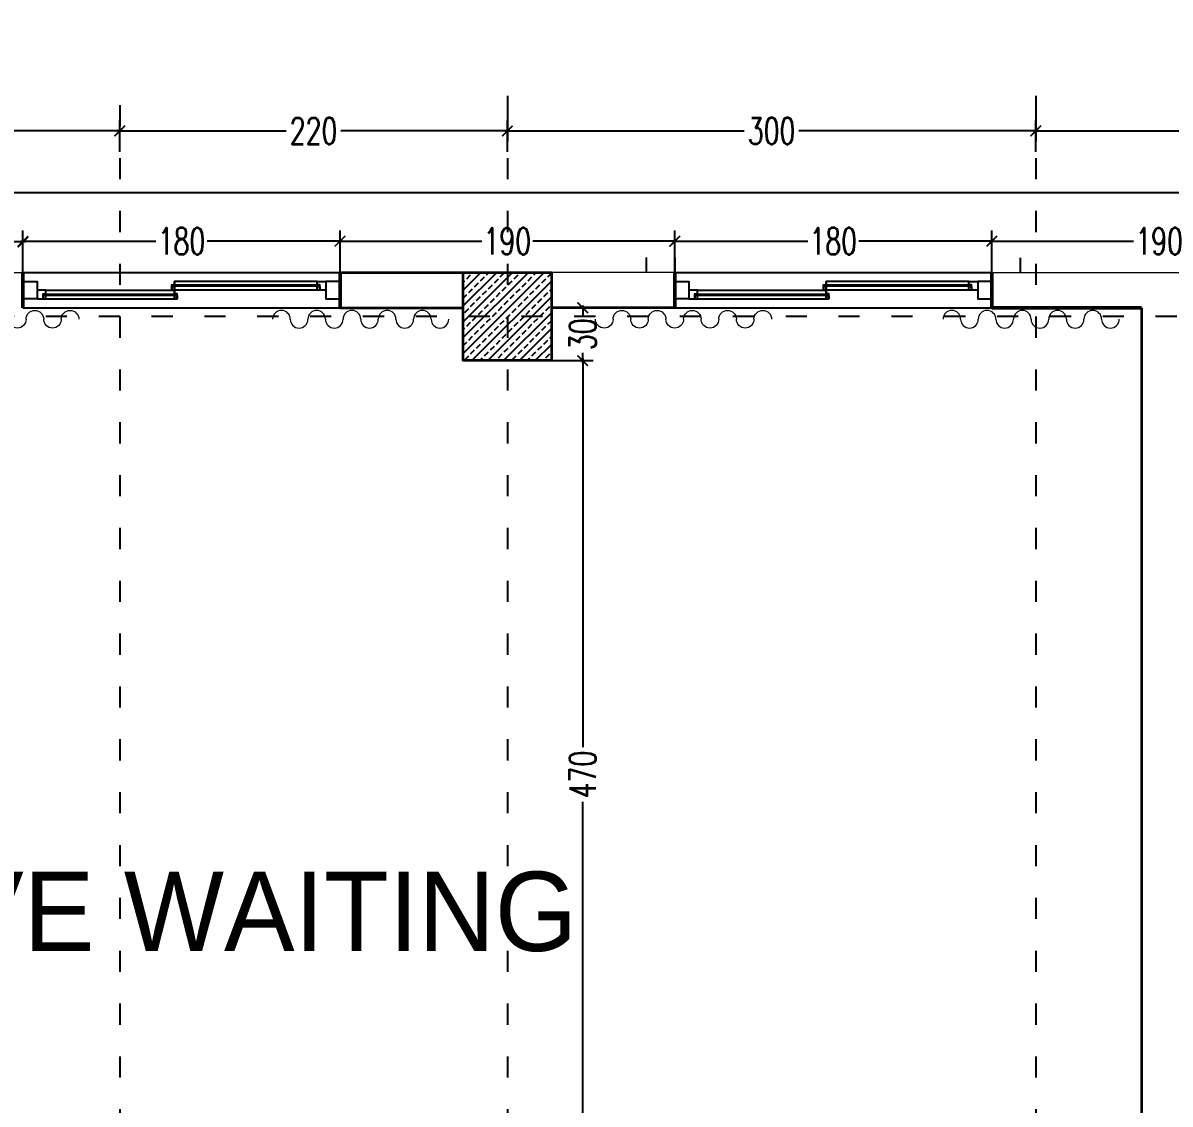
# Model space of a CAD drawing. Header units: centimetres. Extents: x -3207095 to 15275363, y -32656 to 4798027.
# Drawn here: x 685945 to 686596, y 4471945 to 4472559 of the extents above; entities that cross this region are included whole.
import ezdxf

# ---------------------------------------------------------------- set-up
doc = ezdxf.new("R2010")
doc.units = ezdxf.units.CM
doc.linetypes.add('ACAD_ISO03W100', pattern=[30, 12, -18])
doc.linetypes.add('DUZ', pattern=[500, 500])
doc.layers.get('0').update_dxf_attribs({"color": 1, "linetype": 'DUZ'})
for name, color, linetype in [('AGAC', 116, 'Continuous'), ('DIM', 1, 'DUZ'), ('KOLTAR_F', 145, 'Continuous'), ('PEN', 161, 'Continuous'), ('söve', 26, 'DUZ')]:
    doc.layers.add(name, color=color, linetype=linetype)
for name, color, linetype, lineweight in [('cam', 143, 'Continuous', 20), ('DUV', 220, 'Continuous', 50), ('DUVAR', 7, 'Continuous', 35), ('FE_PERDE', 205, 'Continuous', 15), ('gor25', 142, 'Continuous', 25), ('iç duvar', 7, 'Continuous', 50), ('KOLON_F', 3, 'Continuous', 35)]:
    doc.layers.add(name, color=color, linetype=linetype, lineweight=lineweight)
doc.styles.add('DIM', font='ROMANSTW.SHX', dxfattribs={"width": 0.7})
doc.dimstyles.new('1_100', dxfattribs={"dimtxt": 15, "dimasz": 6, "dimexe": 6, "dimexo": 0, "dimgap": 2, "dimtad": 0, "dimdec": 1, "dimzin": 11, "dimdsep": 46, "dimtxsty": 'DIM', "dimblk": 'ARCHTICK', "dimcen": 3, "dimdle": 1.25, "dimclrt": 2, "dimadec": 0, "dimazin": 0, "dimtfac": 1.25, "dimtdec": 1, "dimtix": 1, "dimtofl": 0, "dimtmove": 1, "dimatfit": 3, "dimldrblk": 'ARCHTICK', "dimfxl": 20, "dimfxlon": 1, "dimtolj": 1, "dimtzin": 0, "dimarcsym": 0})

# ---------------------------------------------------------------- blocks, each defined once
blk = doc.blocks.new('GEN_BLOCK00601')
at = {"linetype": 'Continuous', "ltscale": 50}
for centre, start, end in [((50, 50), 0, 180), ((250, 50), 0, 180), ((450, 50), 0, 180), ((650, 50), 0, 180), ((850, 50), 0, 180), ((150, 50), 180, 0), ((350, 50), 180, 0), ((550, 50), 180, 0), ((750, 50), 180, 0), ((950, 50), 180, 0)]:
    blk.add_arc(centre, 50, start, end, dxfattribs=at)
for tag in ['Sfb', 'FLOOR']:
    blk.add_attdef(tag, (0, 0), '', height=1)
blk = doc.blocks.new('_ArchTick')
at = {"color": 0, "linetype": 'ByBlock', "const_width": 0.15}
blk.add_lwpolyline([(-0.5, -0.5), (0.5, 0.5)], dxfattribs=at)
blk = doc.blocks.new('*D550')
at = {"layer": 'Defpoints', "color": 0, "linetype": 'Continuous', "lineweight": 5, "transparency": 16777216}
for p in [(685945.2, 4472434.34), (685755.2, 4472416.97), (685945.2, 4472416.97)]:
    blk.add_point(p, dxfattribs=at)
at = {"layer": 'DIM', "color": 0, "linetype": 'Continuous', "lineweight": -2, "transparency": 16777216}
for p, q in [((685755.2, 4472416.97), (685755.2, 4472440.34)), ((685945.2, 4472416.97), (685945.2, 4472440.34)), ((685753.95, 4472434.34), (685835.7, 4472434.34)), ((685946.45, 4472434.34), (685864.7, 4472434.34))]:
    blk.add_line(p, q, dxfattribs=at)
at = {"layer": 'DIM', "color": 0, "linetype": 'Continuous', "lineweight": -2, "transparency": 16777216, "xscale": 6, "yscale": 6, "zscale": 6, "rotation": 180}
blk.add_blockref('_ArchTick', (685755.2, 4472434.34), dxfattribs=at)
at = {"layer": 'DIM', "color": 0, "linetype": 'Continuous', "lineweight": -2, "transparency": 16777216, "xscale": 6, "yscale": 6, "zscale": 6}
blk.add_blockref('_ArchTick', (685945.2, 4472434.34), dxfattribs=at)
at = {"layer": 'DIM', "color": 2, "linetype": 'Continuous', "lineweight": 5, "transparency": 16777216, "insert": (685850.2, 4472434.34), "char_height": 15, "attachment_point": 5, "style": 'DIM'}
blk.add_mtext('\\A1;190', dxfattribs=at)
blk = doc.blocks.new('*D556')
at = {"layer": 'Defpoints', "color": 0, "linetype": 'Continuous', "lineweight": 5, "transparency": 16777216}
for p in [(686125.2, 4472434.78), (685945.2, 4472416.97), (686125.2, 4472416.97)]:
    blk.add_point(p, dxfattribs=at)
at = {"layer": 'DIM', "color": 0, "linetype": 'Continuous', "lineweight": -2, "transparency": 16777216}
for p, q in [((685945.2, 4472416.97), (685945.2, 4472440.78)), ((686125.2, 4472416.97), (686125.2, 4472440.78)), ((685943.95, 4472434.78), (686020.7, 4472434.78)), ((686126.45, 4472434.78), (686049.7, 4472434.78))]:
    blk.add_line(p, q, dxfattribs=at)
at = {"layer": 'DIM', "color": 0, "linetype": 'Continuous', "lineweight": -2, "transparency": 16777216, "xscale": 6, "yscale": 6, "zscale": 6, "rotation": 180}
blk.add_blockref('_ArchTick', (685945.2, 4472434.78), dxfattribs=at)
at = {"layer": 'DIM', "color": 0, "linetype": 'Continuous', "lineweight": -2, "transparency": 16777216, "xscale": 6, "yscale": 6, "zscale": 6}
blk.add_blockref('_ArchTick', (686125.2, 4472434.78), dxfattribs=at)
at = {"layer": 'DIM', "color": 2, "linetype": 'Continuous', "lineweight": 5, "transparency": 16777216, "insert": (686035.2, 4472434.78), "char_height": 15, "attachment_point": 5, "style": 'DIM'}
blk.add_mtext('\\A1;180', dxfattribs=at)
blk = doc.blocks.new('*D557')
at = {"layer": 'Defpoints', "color": 0, "linetype": 'Continuous', "lineweight": 5, "transparency": 16777216}
for p in [(686315.2, 4472434.78), (686125.2, 4472416.97), (686315.2, 4472416.97)]:
    blk.add_point(p, dxfattribs=at)
at = {"layer": 'DIM', "color": 0, "linetype": 'Continuous', "lineweight": -2, "transparency": 16777216}
for p, q in [((686125.2, 4472416.97), (686125.2, 4472440.78)), ((686315.2, 4472416.97), (686315.2, 4472440.78)), ((686123.95, 4472434.78), (686205.7, 4472434.78)), ((686316.45, 4472434.78), (686234.7, 4472434.78))]:
    blk.add_line(p, q, dxfattribs=at)
at = {"layer": 'DIM', "color": 0, "linetype": 'Continuous', "lineweight": -2, "transparency": 16777216, "xscale": 6, "yscale": 6, "zscale": 6, "rotation": 180}
blk.add_blockref('_ArchTick', (686125.2, 4472434.78), dxfattribs=at)
at = {"layer": 'DIM', "color": 0, "linetype": 'Continuous', "lineweight": -2, "transparency": 16777216, "xscale": 6, "yscale": 6, "zscale": 6}
blk.add_blockref('_ArchTick', (686315.2, 4472434.78), dxfattribs=at)
at = {"layer": 'DIM', "color": 2, "linetype": 'Continuous', "lineweight": 5, "transparency": 16777216, "insert": (686220.2, 4472434.78), "char_height": 15, "attachment_point": 5, "style": 'DIM'}
blk.add_mtext('\\A1;190', dxfattribs=at)
blk = doc.blocks.new('*D558')
at = {"layer": 'Defpoints', "color": 0, "linetype": 'Continuous', "lineweight": 5, "transparency": 16777216}
for p in [(686495.2, 4472434.78), (686315.2, 4472416.97), (686495.2, 1.81)]:
    blk.add_point(p, dxfattribs=at)
at = {"layer": 'DIM', "color": 0, "linetype": 'Continuous', "lineweight": -2, "transparency": 16777216}
for p, q in [((686315.2, 4472416.97), (686315.2, 4472440.78)), ((686495.2, 4472414.78), (686495.2, 4472440.78)), ((686313.95, 4472434.78), (686390.7, 4472434.78)), ((686496.45, 4472434.78), (686419.7, 4472434.78))]:
    blk.add_line(p, q, dxfattribs=at)
at = {"layer": 'DIM', "color": 0, "linetype": 'Continuous', "lineweight": -2, "transparency": 16777216, "xscale": 6, "yscale": 6, "zscale": 6, "rotation": 180}
blk.add_blockref('_ArchTick', (686315.2, 4472434.78), dxfattribs=at)
at = {"layer": 'DIM', "color": 0, "linetype": 'Continuous', "lineweight": -2, "transparency": 16777216, "xscale": 6, "yscale": 6, "zscale": 6}
blk.add_blockref('_ArchTick', (686495.2, 4472434.78), dxfattribs=at)
at = {"layer": 'DIM', "color": 2, "linetype": 'Continuous', "lineweight": 5, "transparency": 16777216, "insert": (686405.2, 4472434.78), "char_height": 15, "attachment_point": 5, "style": 'DIM'}
blk.add_mtext('\\A1;180', dxfattribs=at)
blk = doc.blocks.new('*D559')
at = {"layer": 'Defpoints', "color": 0, "linetype": 'Continuous', "lineweight": 5, "transparency": 16777216}
for p in [(686685.2, 4472434.78), (686495.2, 4472416.97), (686685.2, 4472416.97)]:
    blk.add_point(p, dxfattribs=at)
at = {"layer": 'DIM', "color": 0, "linetype": 'Continuous', "lineweight": -2, "transparency": 16777216}
for p, q in [((686495.2, 4472416.97), (686495.2, 4472440.78)), ((686685.2, 4472416.97), (686685.2, 4472440.78)), ((686493.95, 4472434.78), (686575.7, 4472434.78)), ((686686.45, 4472434.78), (686604.7, 4472434.78))]:
    blk.add_line(p, q, dxfattribs=at)
at = {"layer": 'DIM', "color": 0, "linetype": 'Continuous', "lineweight": -2, "transparency": 16777216, "xscale": 6, "yscale": 6, "zscale": 6, "rotation": 180}
blk.add_blockref('_ArchTick', (686495.2, 4472434.78), dxfattribs=at)
at = {"layer": 'DIM', "color": 0, "linetype": 'Continuous', "lineweight": -2, "transparency": 16777216, "xscale": 6, "yscale": 6, "zscale": 6}
blk.add_blockref('_ArchTick', (686685.2, 4472434.78), dxfattribs=at)
at = {"layer": 'DIM', "color": 2, "linetype": 'Continuous', "lineweight": 5, "transparency": 16777216, "insert": (686590.2, 4472434.78), "char_height": 15, "attachment_point": 5, "style": 'DIM'}
blk.add_mtext('\\A1;190', dxfattribs=at)
blk = doc.blocks.new('*D548')
at = {"layer": 'Defpoints', "color": 0, "linetype": 'Continuous', "lineweight": 5, "transparency": 16777216}
for p in [(686000.2, 4472497.37), (686000.2, 4472485.54), (685480.2, 4472483.33)]:
    blk.add_point(p, dxfattribs=at)
at = {"layer": 'DIM', "color": 0, "linetype": 'Continuous', "lineweight": -2, "transparency": 16777216}
for p, q in [((685478.95, 4472497.37), (685724.7, 4472497.37)), ((685480.2, 4472483.33), (685480.2, 4472503.37)), ((686001.45, 4472497.37), (685755.7, 4472497.37)), ((686000.2, 4472485.54), (686000.2, 4472503.37))]:
    blk.add_line(p, q, dxfattribs=at)
at = {"layer": 'DIM', "color": 0, "linetype": 'Continuous', "lineweight": -2, "transparency": 16777216, "xscale": 6, "yscale": 6, "zscale": 6, "rotation": 180}
blk.add_blockref('_ArchTick', (685480.2, 4472497.37), dxfattribs=at)
at = {"layer": 'DIM', "color": 0, "linetype": 'Continuous', "lineweight": -2, "transparency": 16777216, "xscale": 6, "yscale": 6, "zscale": 6}
blk.add_blockref('_ArchTick', (686000.2, 4472497.37), dxfattribs=at)
at = {"layer": 'DIM', "color": 2, "linetype": 'Continuous', "lineweight": 5, "transparency": 16777216, "insert": (685740.2, 4472497.37), "char_height": 15, "attachment_point": 5, "style": 'DIM'}
blk.add_mtext('\\A1;520', dxfattribs=at)
blk = doc.blocks.new('*D574')
at = {"layer": 'Defpoints', "color": 0, "linetype": 'Continuous', "lineweight": 5, "transparency": 16777216}
for p in [(686220.2, 4472558.68), (686220.2, 4472497.37), (686000.2, 4472485.54)]:
    blk.add_point(p, dxfattribs=at)
at = {"layer": 'DIM', "color": 0, "linetype": 'Continuous', "lineweight": -2, "transparency": 16777216}
for p, q in [((686220.2, 4472517.37), (686220.2, 4472491.37)), ((685998.95, 4472497.37), (686094.7, 4472497.37)), ((686000.2, 4472485.54), (686000.2, 4472503.37)), ((686221.45, 4472497.37), (686125.7, 4472497.37))]:
    blk.add_line(p, q, dxfattribs=at)
at = {"layer": 'DIM', "color": 0, "linetype": 'Continuous', "lineweight": -2, "transparency": 16777216, "xscale": 6, "yscale": 6, "zscale": 6, "rotation": 180}
blk.add_blockref('_ArchTick', (686000.2, 4472497.37), dxfattribs=at)
at = {"layer": 'DIM', "color": 0, "linetype": 'Continuous', "lineweight": -2, "transparency": 16777216, "xscale": 6, "yscale": 6, "zscale": 6}
blk.add_blockref('_ArchTick', (686220.2, 4472497.37), dxfattribs=at)
at = {"layer": 'DIM', "color": 2, "linetype": 'Continuous', "lineweight": 5, "transparency": 16777216, "insert": (686110.2, 4472497.37), "char_height": 15, "attachment_point": 5, "style": 'DIM'}
blk.add_mtext('\\A1;220', dxfattribs=at)
blk = doc.blocks.new('*D575')
at = {"layer": 'Defpoints', "color": 0, "linetype": 'Continuous', "lineweight": 5, "transparency": 16777216}
for p in [(686520.2, 4472558.68), (686520.2, 4472497.37), (686220.2, 4472485.54)]:
    blk.add_point(p, dxfattribs=at)
at = {"layer": 'DIM', "color": 0, "linetype": 'Continuous', "lineweight": -2, "transparency": 16777216}
for p, q in [((686520.2, 4472517.37), (686520.2, 4472491.37)), ((686218.95, 4472497.37), (686354.7, 4472497.37)), ((686220.2, 4472485.54), (686220.2, 4472503.37)), ((686521.45, 4472497.37), (686385.7, 4472497.37))]:
    blk.add_line(p, q, dxfattribs=at)
at = {"layer": 'DIM', "color": 0, "linetype": 'Continuous', "lineweight": -2, "transparency": 16777216, "xscale": 6, "yscale": 6, "zscale": 6, "rotation": 180}
blk.add_blockref('_ArchTick', (686220.2, 4472497.37), dxfattribs=at)
at = {"layer": 'DIM', "color": 0, "linetype": 'Continuous', "lineweight": -2, "transparency": 16777216, "xscale": 6, "yscale": 6, "zscale": 6}
blk.add_blockref('_ArchTick', (686520.2, 4472497.37), dxfattribs=at)
at = {"layer": 'DIM', "color": 2, "linetype": 'Continuous', "lineweight": 5, "transparency": 16777216, "insert": (686370.2, 4472497.37), "char_height": 15, "attachment_point": 5, "style": 'DIM'}
blk.add_mtext('\\A1;300', dxfattribs=at)
blk = doc.blocks.new('*D552')
at = {"layer": 'Defpoints', "color": 0, "linetype": 'Continuous', "lineweight": 5, "transparency": 16777216}
for p in [(686960.2, 4472497.37), (686520.2, 4472485.54), (686960.2, 4472485.54)]:
    blk.add_point(p, dxfattribs=at)
at = {"layer": 'DIM', "color": 0, "linetype": 'Continuous', "lineweight": -2, "transparency": 16777216}
for p, q in [((686518.95, 4472497.37), (686724.7, 4472497.37)), ((686520.2, 4472485.54), (686520.2, 4472503.37)), ((686961.45, 4472497.37), (686755.7, 4472497.37)), ((686960.2, 4472485.54), (686960.2, 4472503.37))]:
    blk.add_line(p, q, dxfattribs=at)
at = {"layer": 'DIM', "color": 0, "linetype": 'Continuous', "lineweight": -2, "transparency": 16777216, "xscale": 6, "yscale": 6, "zscale": 6, "rotation": 180}
blk.add_blockref('_ArchTick', (686520.2, 4472497.37), dxfattribs=at)
at = {"layer": 'DIM', "color": 0, "linetype": 'Continuous', "lineweight": -2, "transparency": 16777216, "xscale": 6, "yscale": 6, "zscale": 6}
blk.add_blockref('_ArchTick', (686960.2, 4472497.37), dxfattribs=at)
at = {"layer": 'DIM', "color": 2, "linetype": 'Continuous', "lineweight": 5, "transparency": 16777216, "insert": (686740.2, 4472497.37), "char_height": 15, "attachment_point": 5, "style": 'DIM'}
blk.add_mtext('\\A1;440', dxfattribs=at)
blk = doc.blocks.new('*D553')
at = {"layer": 'Defpoints', "color": 0, "linetype": 'Continuous', "lineweight": 5, "transparency": 16777216}
for p in [(685455.2, 4472462.38), (685455.2, 4472440.78), (689205.2, 4472440.78)]:
    blk.add_point(p, dxfattribs=at)
at = {"layer": 'DIM', "color": 0, "linetype": 'Continuous', "lineweight": -2, "transparency": 16777216}
for p, q in [((685455.2, 4472442.38), (685455.2, 4472468.38)), ((689205.2, 4472442.38), (689205.2, 4472468.38)), ((685453.95, 4472462.38), (687309.7, 4472462.38)), ((689206.45, 4472462.38), (687350.7, 4472462.38))]:
    blk.add_line(p, q, dxfattribs=at)
at = {"layer": 'DIM', "color": 0, "linetype": 'Continuous', "lineweight": -2, "transparency": 16777216, "xscale": 6, "yscale": 6, "zscale": 6, "rotation": 180}
blk.add_blockref('_ArchTick', (685455.2, 4472462.38), dxfattribs=at)
at = {"layer": 'DIM', "color": 0, "linetype": 'Continuous', "lineweight": -2, "transparency": 16777216, "xscale": 6, "yscale": 6, "zscale": 6}
blk.add_blockref('_ArchTick', (689205.2, 4472462.38), dxfattribs=at)
at = {"layer": 'DIM', "color": 2, "linetype": 'Continuous', "lineweight": 5, "transparency": 16777216, "insert": (687330.2, 4472462.38), "char_height": 15, "attachment_point": 5, "style": 'DIM'}
blk.add_mtext('\\A1;3750', dxfattribs=at)
blk = doc.blocks.new('*D1005')
at = {"layer": 'Defpoints', "color": 0, "linetype": 'Continuous', "lineweight": 5, "transparency": 16777216}
for p in [(686245.2, 4472366.97), (686262.98, 4472366.97), (686245.2, 4471896.97)]:
    blk.add_point(p, dxfattribs=at)
at = {"layer": 'DIM', "color": 0, "linetype": 'Continuous', "lineweight": -2, "transparency": 16777216}
for p, q in [((686245.2, 4472366.97), (686268.98, 4472366.97)), ((686262.98, 4472368.22), (686262.98, 4472147.47)), ((686262.98, 4471895.72), (686262.98, 4472116.47)), ((686245.2, 4471896.97), (686268.98, 4471896.97))]:
    blk.add_line(p, q, dxfattribs=at)
at = {"layer": 'DIM', "color": 0, "linetype": 'Continuous', "lineweight": -2, "transparency": 16777216, "xscale": 6, "yscale": 6, "zscale": 6}
for p, rotation in [((686262.98, 4472366.97), 90), ((686262.98, 4471896.97), 270)]:
    blk.add_blockref('_ArchTick', p, dxfattribs=dict(at, rotation=rotation))
at = {"layer": 'DIM', "color": 2, "linetype": 'Continuous', "lineweight": 5, "transparency": 16777216, "insert": (686262.98, 4472131.97), "char_height": 15, "attachment_point": 5, "rotation": 90, "style": 'DIM'}
blk.add_mtext('\\A1;470', dxfattribs=at)
blk = doc.blocks.new('*D1006')
at = {"layer": 'Defpoints', "color": 0, "linetype": 'Continuous', "lineweight": 5, "transparency": 16777216}
for p in [(686245.2, 4472396.97), (686262.98, 4472396.97), (686245.2, 4472366.97)]:
    blk.add_point(p, dxfattribs=at)
at = {"layer": 'DIM', "color": 0, "linetype": 'Continuous', "lineweight": -2, "transparency": 16777216}
for p, q in [((686245.2, 4472396.97), (686268.98, 4472396.97)), ((686262.98, 4472398.22), (686262.98, 4472392.47)), ((686245.2, 4472366.97), (686268.98, 4472366.97)), ((686262.98, 4472365.72), (686262.98, 4472371.47))]:
    blk.add_line(p, q, dxfattribs=at)
at = {"layer": 'DIM', "color": 0, "linetype": 'Continuous', "lineweight": -2, "transparency": 16777216, "xscale": 6, "yscale": 6, "zscale": 6}
for p, rotation in [((686262.98, 4472396.97), 90), ((686262.98, 4472366.97), 270)]:
    blk.add_blockref('_ArchTick', p, dxfattribs=dict(at, rotation=rotation))
at = {"layer": 'DIM', "color": 2, "linetype": 'Continuous', "lineweight": 5, "transparency": 16777216, "insert": (686262.98, 4472381.97), "char_height": 15, "attachment_point": 5, "rotation": 90, "style": 'DIM'}
blk.add_mtext('\\A1;30', dxfattribs=at)

msp = doc.modelspace()

# ---------------------------------------------------------------- hatches: boundary and pattern name
at = {"layer": 'KOLTAR_F'}
h = msp.add_hatch(dxfattribs=at)
h.set_pattern_fill('ANSI33', color=256, style=0)
h.set_pattern_definition([(45, (25611.7216, -31995.502), (-4.4901280605, 4.4901280605), []), (45, (25616.212, -31995.502), (-4.4901280605, 4.4901280605), [3.175, -1.5875])])
h.paths.add_polyline_path([(686195.2, 4472416.97), (686245.2, 4472416.97), (686245.2, 4472366.97), (686195.2, 4472366.97)])

# ---------------------------------------------------------------- linework, layer by layer
at = {"color": 232, "linetype": 'ACAD_ISO03W100'}
for p, q in [((686000.2, 4472511.97), (686000.2, 4469381.97)), ((686220.2, 4472511.97), (686220.2, 4469381.97)), ((686520.2, 4472511.97), (686520.2, 4469381.97)), ((689300.2, 4472391.97), (685360.2, 4472391.97))]:
    msp.add_line(p, q, dxfattribs=at)
at = {"layer": 'AGAC'}
for p, q in [((685945.2, 4472416.97), (686125.2, 4472416.97)), ((686315.2, 4472416.97), (686495.2, 4472416.97)), ((685945.2, 4472396.97), (686125.2, 4472396.97)), ((686315.2, 4472396.97), (686495.2, 4472396.97))]:
    msp.add_line(p, q, dxfattribs=at)
at = {"layer": 'cam'}
for p, q in [((686113.7, 4472409.97), (686029.7, 4472409.97)), ((686113.7, 4472409.47), (686029.7, 4472409.47)), ((686113.7, 4472408.97), (686029.7, 4472408.97)), ((686483.7, 4472409.97), (686399.7, 4472409.97)), ((686483.7, 4472409.47), (686399.7, 4472409.47)), ((686483.7, 4472408.97), (686399.7, 4472408.97)), ((685956.7, 4472404.97), (686032.7, 4472404.97)), ((685956.7, 4472404.47), (686032.7, 4472404.47)), ((685956.7, 4472403.97), (686032.7, 4472403.97)), ((686326.7, 4472404.97), (686402.7, 4472404.97)), ((686326.7, 4472404.47), (686402.7, 4472404.47)), ((686326.7, 4472403.97), (686402.7, 4472403.97))]:
    msp.add_line(p, q, dxfattribs=at)
at = {"layer": 'DUV'}
for p, q in [((685945.2, 4472396.97), (685945.2, 4472416.97)), ((685945.2, 4472396.97), (685945.2, 4472416.97)), ((685945.2, 4472396.97), (685945.2, 4472416.97)), ((686125.2, 4472396.97), (686125.2, 4472416.97)), ((686125.2, 4472396.97), (686125.2, 4472416.97)), ((686125.2, 4472396.97), (686125.2, 4472416.97)), ((686315.2, 4472396.97), (686315.2, 4472416.97)), ((686495.2, 4472396.97), (686495.2, 4472416.97)), ((686495.2, 4472396.97), (686580.2, 4472396.97))]:
    msp.add_line(p, q, dxfattribs=at)
at = {"layer": 'DUVAR'}
for p, q in [((685945.2, 4472396.97), (685945.2, 4472416.97)), ((686125.2, 4472416.97), (686195.2, 4472416.97)), ((686125.2, 4472396.97), (686125.2, 4472416.97)), ((686315.2, 4472396.97), (686315.2, 4472416.97)), ((686495.2, 4472396.97), (686495.2, 4472416.97)), ((686125.2, 4472396.97), (686195.2, 4472396.97)), ((686315.2, 4472396.97), (686245.2, 4472396.97)), ((686580.2, 4472396.97), (686495.2, 4472396.97)), ((686580.2, 4472396.97), (686580.2, 4471896.97))]:
    msp.add_line(p, q, dxfattribs=at)
at = {"layer": 'gor25'}
for p, q in [((685958.2, 4472406.97), (686031.2, 4472406.97)), ((686112.2, 4472411.97), (686031.2, 4472411.97)), ((686112.2, 4472406.97), (686031.2, 4472406.97)), ((686328.2, 4472406.97), (686401.2, 4472406.97)), ((686482.2, 4472411.97), (686401.2, 4472411.97)), ((686482.2, 4472406.97), (686401.2, 4472406.97)), ((685958.2, 4472401.97), (686031.2, 4472401.97)), ((686328.2, 4472401.97), (686401.2, 4472401.97))]:
    msp.add_line(p, q, dxfattribs=at)
at = {"layer": 'iç duvar', "color": 7, "lineweight": 18}
for p, q in [((685755.2, 4472416.97), (685945.2, 4472416.97)), ((686315.2, 4472416.97), (686245.2, 4472416.97)), ((686495.2, 4472416.97), (686685.2, 4472416.97))]:
    msp.add_line(p, q, dxfattribs=at)
at = {"layer": 'KOLON_F'}
msp.add_lwpolyline([(686195.2, 4472416.97), (686245.2, 4472416.97), (686245.2, 4472366.97), (686195.2, 4472366.97)], close=True, dxfattribs=at)
at = {"layer": 'PEN'}
for points in [[(685953.2, 4472411.97), (685953.2, 4472411.97), (685953.2, 4472401.97), (685945.2, 4472401.97), (685945.2, 4472401.97), (685945.2, 4472411.97), (685945.2, 4472411.97), (685945.2, 4472411.97), (685953.2, 4472411.97)], [(685953.2, 4472406.97), (685953.2, 4472406.97), (685953.2, 4472401.97), (685956.7, 4472401.97), (685956.7, 4472403.97), (685956.7, 4472404.97), (685958.2, 4472404.97), (685958.2, 4472406.97), (685953.2, 4472406.97)], [(686031.2, 4472411.97), (686031.2, 4472411.97), (686031.2, 4472406.97), (686029.7, 4472406.97), (686029.7, 4472408.97), (686029.7, 4472409.97), (686031.2, 4472409.97), (686031.2, 4472411.97), (686031.2, 4472411.97)], [(686029.7, 4472406.97), (686031.2, 4472406.97), (686031.2, 4472408.97), (686029.7, 4472408.97)], [(686031.2, 4472406.97), (686031.2, 4472406.97), (686031.2, 4472401.97), (686032.7, 4472401.97), (686032.7, 4472403.97), (686032.7, 4472404.97), (686031.2, 4472404.97), (686031.2, 4472406.97), (686031.2, 4472406.97)], [(686117.2, 4472411.97), (686117.2, 4472411.97), (686117.2, 4472406.97), (686113.7, 4472406.97), (686113.7, 4472408.97), (686113.7, 4472409.97), (686112.2, 4472409.97), (686112.2, 4472411.97), (686117.2, 4472411.97)], [(686113.7, 4472406.97), (686112.2, 4472406.97), (686112.2, 4472408.97), (686113.7, 4472408.97)], [(686117.2, 4472411.97), (686117.2, 4472411.97), (686117.2, 4472401.97), (686125.2, 4472401.97), (686125.2, 4472401.97), (686125.2, 4472411.97), (686125.2, 4472411.97), (686125.2, 4472411.97), (686117.2, 4472411.97)], [(686323.2, 4472411.97), (686323.2, 4472411.97), (686323.2, 4472401.97), (686315.2, 4472401.97), (686315.2, 4472401.97), (686315.2, 4472411.97), (686315.2, 4472411.97), (686315.2, 4472411.97), (686323.2, 4472411.97)], [(686323.2, 4472406.97), (686323.2, 4472406.97), (686323.2, 4472401.97), (686326.7, 4472401.97), (686326.7, 4472403.97), (686326.7, 4472404.97), (686328.2, 4472404.97), (686328.2, 4472406.97), (686323.2, 4472406.97)], [(686401.2, 4472411.97), (686401.2, 4472411.97), (686401.2, 4472406.97), (686399.7, 4472406.97), (686399.7, 4472408.97), (686399.7, 4472409.97), (686401.2, 4472409.97), (686401.2, 4472411.97), (686401.2, 4472411.97)], [(686399.7, 4472406.97), (686401.2, 4472406.97), (686401.2, 4472408.97), (686399.7, 4472408.97)], [(686401.2, 4472406.97), (686401.2, 4472406.97), (686401.2, 4472401.97), (686402.7, 4472401.97), (686402.7, 4472403.97), (686402.7, 4472404.97), (686401.2, 4472404.97), (686401.2, 4472406.97), (686401.2, 4472406.97)], [(686487.2, 4472411.97), (686487.2, 4472411.97), (686487.2, 4472406.97), (686483.7, 4472406.97), (686483.7, 4472408.97), (686483.7, 4472409.97), (686482.2, 4472409.97), (686482.2, 4472411.97), (686487.2, 4472411.97)], [(686483.7, 4472406.97), (686482.2, 4472406.97), (686482.2, 4472408.97), (686483.7, 4472408.97)], [(686487.2, 4472411.97), (686487.2, 4472411.97), (686487.2, 4472401.97), (686495.2, 4472401.97), (686495.2, 4472401.97), (686495.2, 4472411.97), (686495.2, 4472411.97), (686495.2, 4472411.97), (686487.2, 4472411.97)], [(685956.7, 4472401.97), (685958.2, 4472401.97), (685958.2, 4472403.97), (685956.7, 4472403.97)], [(686032.7, 4472401.97), (686031.2, 4472401.97), (686031.2, 4472403.97), (686032.7, 4472403.97)], [(686326.7, 4472401.97), (686328.2, 4472401.97), (686328.2, 4472403.97), (686326.7, 4472403.97)], [(686402.7, 4472401.97), (686401.2, 4472401.97), (686401.2, 4472403.97), (686402.7, 4472403.97)]]:
    msp.add_lwpolyline(points, close=True, dxfattribs=at)
at = {"layer": 'söve'}
for p, q in [((686299.07, 4472425.55), (686299.07, 4472416.97)), ((686315.2, 4472425.55), (686315.2, 4472416.97)), ((686511.33, 4472425.34), (686511.33, 4472416.97))]:
    msp.add_line(p, q, dxfattribs=at)

# ---------------------------------------------------------------- block references
at = {"layer": 'FE_PERDE', "extrusion": (0, 0, -1), "yscale": 0.10000020265579, "zscale": -0.10000020265579, "rotation": 180}
for p, xscale in [((-685876.97, 4472395.47), 0.10000020265579), ((-686567.53, 4472395.47), -0.10000020265579)]:
    msp.add_blockref('GEN_BLOCK00601', p, dxfattribs=dict(at, xscale=xscale))
at = {"layer": 'FE_PERDE', "yscale": 0.10000020265579, "zscale": 0.10000020265579, "rotation": 180}
for p, xscale in [((686186.94, 4472395.47), 0.10000020265579), ((686270.2, 4472395.47), -0.10000020265579)]:
    msp.add_blockref('GEN_BLOCK00601', p, dxfattribs=dict(at, xscale=xscale))

# ---------------------------------------------------------------- texts
at = {"insert": (685644.72, 4472076.8), "char_height": 45, "attachment_point": 1}
msp.add_mtext_dynamic_manual_height_columns('{\\fCentury Gothic|b0|i0|c0|p34;\\C7;EXECUTIVE WAITING ROOM-1}', width=654.1726, gutter_width=9.38, heights=[0], dxfattribs=at)

# ---------------------------------------------------------------- dimensions: what is measured, and where the dimension line sits
at = {"layer": 'DIM', "linetype": 'Continuous', "lineweight": 5}
for base, p1, p2, picture, middle in [((686220.2, 4472497.37), (686000.2, 4472485.54), (686220.2, 4472558.68), '*D574', (686110.2, 4472497.37)), ((686520.2, 4472497.37), (686220.2, 4472485.54), (686520.2, 4472558.68), '*D575', (686370.2, 4472497.37)), ((686000.2, 4472497.37), (685480.2, 4472483.33), (686000.2, 4472485.54), '*D548', (685740.2, 4472497.37)), ((686960.2, 4472497.37), (686520.2, 4472485.54), (686960.2, 4472485.54), '*D552', (686740.2, 4472497.37)), ((685455.2, 4472462.38), (689205.2, 4472440.78), (685455.2, 4472440.78), '*D553', (687330.2, 4472462.38)), ((685945.2, 4472434.34), (685755.2, 4472416.97), (685945.2, 4472416.97), '*D550', (685850.2, 4472434.34)), ((686125.2, 4472434.78), (685945.2, 4472416.97), (686125.2, 4472416.97), '*D556', (686035.2, 4472434.78)), ((686315.2, 4472434.78), (686125.2, 4472416.97), (686315.2, 4472416.97), '*D557', (686220.2, 4472434.78)), ((686495.2, 4472434.78), (686315.2, 4472416.97), (686495.2, 1.81), '*D558', (686405.2, 4472434.78)), ((686685.2, 4472434.78), (686495.2, 4472416.97), (686685.2, 4472416.97), '*D559', (686590.2, 4472434.78))]:
    dim = msp.add_linear_dim(base=base, p1=p1, p2=p2, dimstyle='1_100', dxfattribs=at)
    dim.commit()
    dim.dimension.update_dxf_attribs({"geometry": picture, "text_midpoint": middle})
for base, p1, p2, picture, middle in [((686262.98, 4472396.97), (686245.2, 4472366.97), (686245.2, 4472396.97), '*D1006', (686262.98, 4472381.97)), ((686262.98, 4472366.97), (686245.2, 4471896.97), (686245.2, 4472366.97), '*D1005', (686262.98, 4472131.97))]:
    dim = msp.add_linear_dim(base=base, p1=p1, p2=p2, angle=90, dimstyle='1_100', dxfattribs=at)
    dim.commit()
    dim.dimension.update_dxf_attribs({"geometry": picture, "text_midpoint": middle})

doc.saveas('drawing.dxf')
